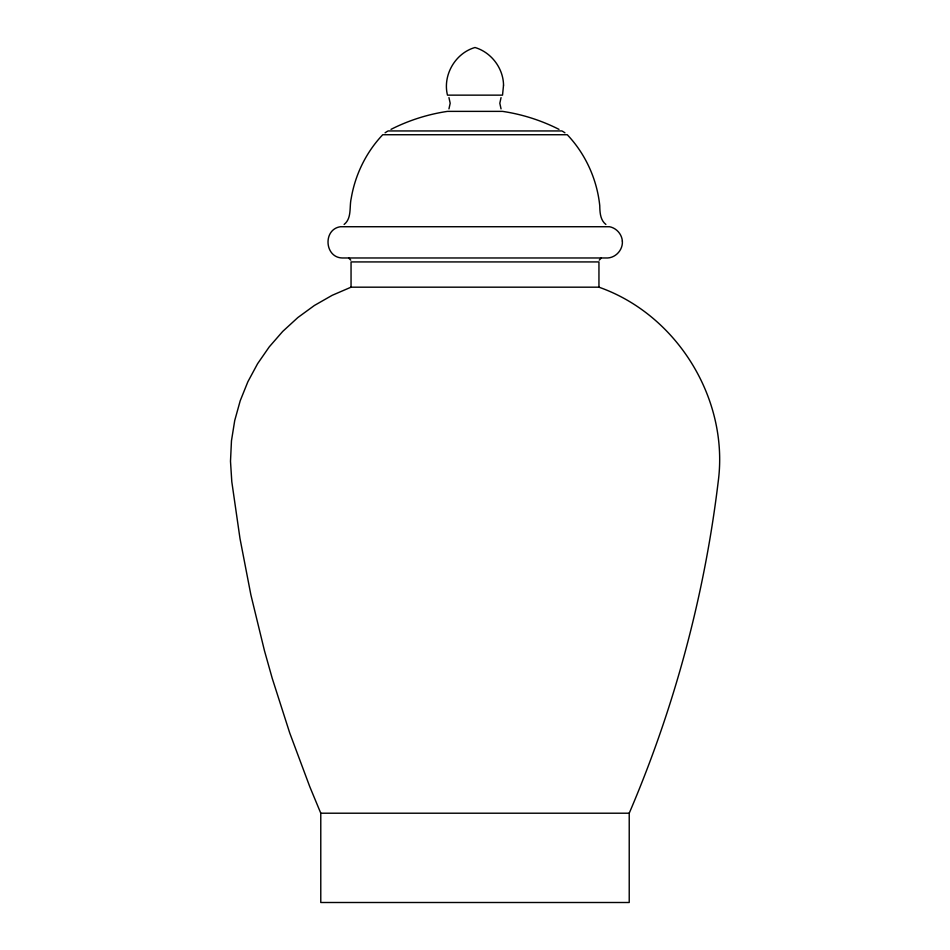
<?xml version="1.0" encoding="UTF-8"?>
<svg xmlns="http://www.w3.org/2000/svg" width="950" height="950" viewBox="0 0 950 950"><rect width="100%" height="100%" fill="white"/><g stroke="black" fill="none" stroke-linecap="round" stroke-linejoin="round"><path stroke-width="1.43" d="M448.958 108.882L450.181 103.253L448.958 97.624M501.042 97.624L499.819 103.253L501.042 108.882M629.221 813.212C674.405 707.667 704.461 595.697 718.2 481.721C729.232 399.451 677.279 314.688 598.951 287.185L351.049 287.185L332.215 295.296L314.414 305.461L297.849 317.549L282.732 331.407L269.266 346.857L257.592 363.707L247.867 381.758L240.208 400.781L234.721 420.541L231.467 440.776L230.494 461.261L231.8 481.721L239.994 538.531L250.883 594.878L264.444 650.643L272.211 678.276L289.714 732.937L309.783 786.707L320.779 813.212L320.779 902.5L629.221 902.5L629.221 813.212L320.779 813.212M599.248 260.146L601.314 258.02M344.114 224.449C352.034 218.179 349.173 206.886 351.227 198.312C355.193 174.646 366.189 152.166 382.731 134.734L567.269 134.734C585.521 153.959 597.028 179.36 599.759 205.711C599.878 212.254 600.198 220.056 605.886 224.449M385.071 132.81L387.267 131.373M391.02 129.354C408.714 120.377 427.856 114.285 447.474 111.376L502.526 111.376C522.144 114.285 541.286 120.377 558.98 129.354M388.039 130.946L561.961 130.946M348.686 258.02L350.752 260.146M562.732 131.373L564.929 132.81M598.951 287.185L598.951 261.927L351.049 261.927L351.049 287.185M503.536 85.132L502.526 95.143L447.474 95.143C442.51 75.216 455.264 53.152 475 47.5C491.269 52.309 503.286 68.162 503.536 85.132M622.357 241.062C623.046 249.482 616.229 257.402 607.798 257.973L342.202 257.973C324.425 257.45 322.834 229.259 340.444 226.729L609.556 226.729C616.408 228.071 621.799 234.104 622.357 241.062"/></g></svg>
